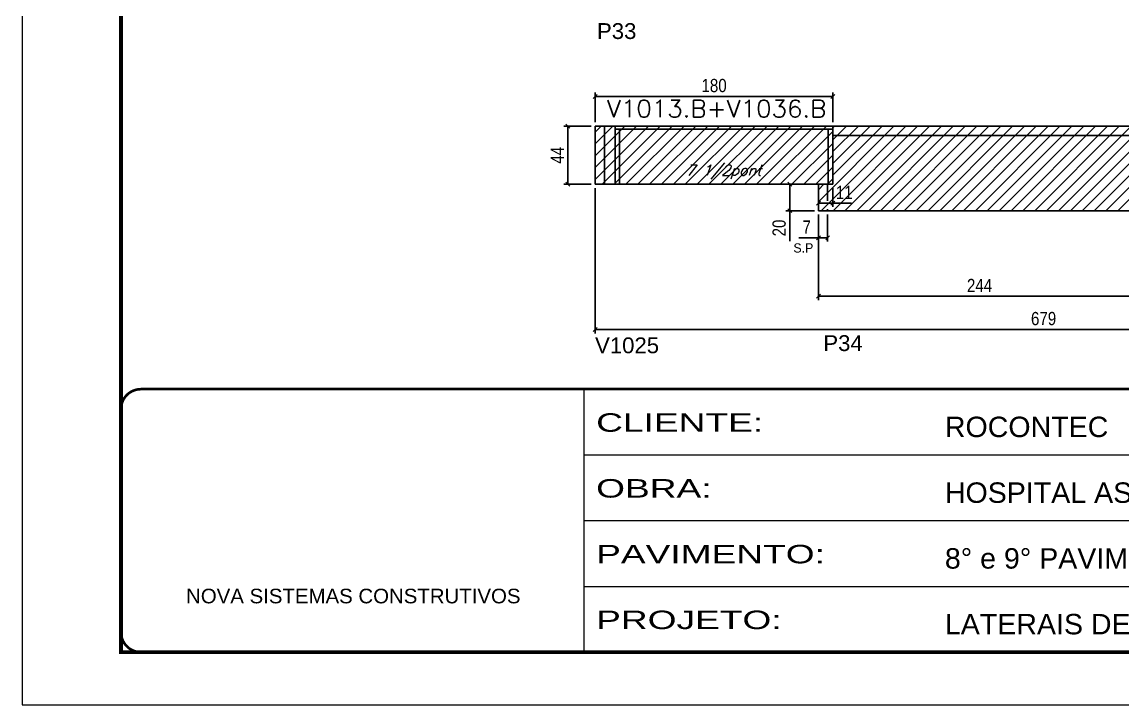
# Model space of a CAD drawing. Extents: x -20960 to -5926, y -2106 to 21915.
# Drawn here: x -10608 to -9775, y 16271 to 16788 of the extents above; entities that cross this region are included whole.
import ezdxf

# ---------------------------------------------------------------- set-up
doc = ezdxf.new("R2010")
doc.units = 0
for name, pattern in [('CONTINUO', [0]), ('DASHED', [0.75, 0.5, -0.25]), ('HIDDEN', [0.375, 0.25, -0.125])]:
    doc.linetypes.add(name, pattern=pattern)
for name, color, linetype in [('5', 5, 'Continuous'), ('COTA', 241, 'Continuous'), ('Painéis', 200, 'Continuous'), ('Reaproveitamento', 251, 'Continuous'), ('SARR_2.2x7', 40, 'Continuous'), ('SARR_3.5x7', 81, 'Continuous'), ('texto', 7, 'Continuous')]:
    doc.layers.add(name, color=color, linetype=linetype)
for name, color, linetype, lineweight in [('Folhas', 255, 'Continuous', 9), ('SARRAFO DE PRESSAO', 251, 'DASHED', 9), ('Texto Seção', 7, 'Continuous', 15)]:
    doc.layers.add(name, color=color, linetype=linetype, lineweight=lineweight)
doc.styles.add('ARIAL', font='arial.ttf')
doc.styles.add('COTA TECNICA', font='techl___.ttf', dxfattribs={"height": 10})
doc.styles.add('REGUA-120', font='ROMANS.shx', dxfattribs={"height": 15})
doc.styles.add('Romans', font='romans.shx')
doc.styles.add('ROMAS860', font='ROMAS860.SHX')
doc.styles.get("Standard").update_dxf_attribs({"font": 'arial.ttf'})
doc.styles.add('Tecnologia', font='')
doc.styles.get('Tecnologia').set_extended_font_data('Forgotten Futurist')
doc.dimstyles.new('PAINEL', dxfattribs={"dimtxt": 10, "dimasz": 3, "dimexe": 3, "dimexo": 3, "dimgap": 3, "dimtad": 1, "dimdec": 1, "dimzin": 12, "dimdsep": 46, "dimtxsty": 'COTA TECNICA', "dimblk1": 'OBLIQUE', "dimblk2": 'OBLIQUE', "dimsah": 1, "dimcen": 0.9, "dimclrd": 4, "dimclre": 4, "dimclrt": 240, "dimadec": 1, "dimazin": 3, "dimtfac": 1, "dimtdec": 1, "dimtmove": 0, "dimatfit": 3, "dimfxl": 1, "dimtolj": 1, "dimtzin": 12, "dimarcsym": 0})

# ---------------------------------------------------------------- blocks, each defined once
blk = doc.blocks.new('9999999999')
at = {"color": 30, "linetype": 'CONTINUO'}
for p, q in [((98564.56, 34230.21), (98564.56, 34429.45)), ((98564.56, 34379.64), (99583.98, 34379.64)), ((98564.56, 34329.83), (99487.98, 34329.83)), ((98564.56, 34280.02), (99487.98, 34280.02))]:
    blk.add_line(p, q, dxfattribs=at)
at = {"color": 30, "linetype": 'CONTINUO', "const_width": 2}
blk.add_lwpolyline([(99583.98, 34230.21), (99583.98, 34414.45, 0.414214), (99568.98, 34429.45), (98228.98, 34429.45, 0.414214), (98213.98, 34414.45), (98213.98, 34245.21, 0.414214), (98228.98, 34230.21), (99583.98, 34230.21)], format="xyb", dxfattribs=at)
at = {"layer": 'Folhas'}
blk.add_lwpolyline([(98138.98, 34190.21), (99623.98, 34190.21), (99623.98, 35240.21), (98138.98, 35240.21)], close=True, dxfattribs=at)
at = {"layer": 'Folhas', "color": 30, "const_width": 3}
blk.add_lwpolyline([(98213.98, 34230.21), (99583.98, 34230.21), (99583.98, 35200.21), (98213.98, 35200.21)], close=True, dxfattribs=at)
at = {"color": 7, "linetype": 'Continuous', "ltscale": 5, "style": 'ARIAL'}
for s, height, p in [('ROCONTEC', 15.483, (98837.68, 34393.13)), ('HOSPITAL ASSUNÇÃO', 15.4829, (98837.68, 34343.32)), ('8° e 9° PAVIMENTO', 15.4829, (98837.68, 34293.51)), ('NOVA SISTEMAS CONSTRUTIVOS', 11.0592, (98263.19, 34267.21)), ('LATERAIS DE VIGAS', 15.4829, (98837.68, 34243.7))]:
    blk.add_text(s, height=height, dxfattribs=at).set_placement(p)
at = {"layer": 'Folhas', "color": 7, "style": 'Tecnologia', "width": 1.5}
for s, p in [('CLIENTE:', (98573.65, 34397.17)), ('OBRA:', (98573.65, 34347.31)), ('PAVIMENTO:', (98573.65, 34297.5)), ('PROJETO:', (98573.65, 34247.69))]:
    blk.add_text(s, height=14, dxfattribs=at).set_placement(p)
blk = doc.blocks.new('_Oblique')
at = {"color": 0, "linetype": 'ByBlock', "lineweight": -2}
blk.add_line((-0.5, -0.5), (0.5, 0.5), dxfattribs=at)
blk = doc.blocks.new('*D6884')
at = {"layer": 'COTA', "color": 4, "linetype": 'ByBlock', "lineweight": -2, "transparency": 16777216}
for p, q in [((-10005.55, 16642.54), (-10005.55, 16577.78)), ((-9761.55, 16642.54), (-9761.55, 16577.78)), ((-10005.55, 16580.78), (-9761.55, 16580.78))]:
    blk.add_line(p, q, dxfattribs=at)
at = {"layer": 'Defpoints', "color": 0, "linetype": 'ByBlock', "transparency": 16777216}
for p in [(-10005.55, 16645.54), (-9761.55, 16645.54), (-9761.55, 16580.78)]:
    blk.add_point(p, dxfattribs=at)
at = {"layer": 'COTA', "color": 4, "linetype": 'ByBlock', "lineweight": -2, "transparency": 16777216, "xscale": 3, "yscale": 3, "zscale": 3, "rotation": 180}
blk.add_blockref('_Oblique', (-10005.55, 16580.78), dxfattribs=at)
at = {"layer": 'COTA', "color": 4, "linetype": 'ByBlock', "lineweight": -2, "transparency": 16777216, "xscale": 3, "yscale": 3, "zscale": 3}
blk.add_blockref('_Oblique', (-9761.55, 16580.78), dxfattribs=at)
at = {"layer": 'COTA', "color": 240, "linetype": 'ByBlock', "transparency": 16777216, "insert": (-9883.55, 16588.86), "char_height": 10, "attachment_point": 5, "style": 'COTA TECNICA'}
blk.add_mtext('\\A1;244', dxfattribs=at)
blk = doc.blocks.new('*D6891')
at = {"layer": 'COTA', "color": 4, "linetype": 'ByBlock', "lineweight": -2, "transparency": 16777216}
for p, q in [((-10005.55, 16642.53), (-10005.55, 16622.07)), ((-9998.55, 16642.53), (-9998.55, 16622.07)), ((-10005.55, 16625.07), (-10020.28, 16625.07)), ((-9998.55, 16625.07), (-10005.55, 16625.07))]:
    blk.add_line(p, q, dxfattribs=at)
at = {"layer": 'Defpoints', "color": 0, "linetype": 'ByBlock', "transparency": 16777216}
for p in [(-10005.55, 16645.53), (-9998.55, 16645.53), (-10005.55, 16625.07)]:
    blk.add_point(p, dxfattribs=at)
at = {"layer": 'COTA', "color": 4, "linetype": 'ByBlock', "lineweight": -2, "transparency": 16777216, "xscale": 3, "yscale": 3, "zscale": 3, "rotation": 180}
blk.add_blockref('_Oblique', (-10005.55, 16625.07), dxfattribs=at)
at = {"layer": 'COTA', "color": 4, "linetype": 'ByBlock', "lineweight": -2, "transparency": 16777216, "xscale": 3, "yscale": 3, "zscale": 3}
blk.add_blockref('_Oblique', (-9998.55, 16625.07), dxfattribs=at)
at = {"layer": 'COTA', "color": 240, "linetype": 'ByBlock', "transparency": 16777216, "insert": (-10014.41, 16633.14), "char_height": 10, "attachment_point": 5, "style": 'COTA TECNICA'}
blk.add_mtext('\\A1;7', dxfattribs=at)
blk = doc.blocks.new('*D6903')
at = {"layer": 'COTA', "color": 4, "lineweight": -2, "ltscale": 25, "transparency": 16777216}
for p, q in [((-10174.55, 16662.53), (-10174.55, 16552.61)), ((-9495.55, 16642.53), (-9495.55, 16552.61)), ((-10174.55, 16555.61), (-9495.55, 16555.61))]:
    blk.add_line(p, q, dxfattribs=at)
at = {"layer": 'Defpoints', "color": 0, "ltscale": 25, "transparency": 16777216}
for p in [(-10174.55, 16665.53), (-9495.55, 16645.53), (-9495.55, 16555.61)]:
    blk.add_point(p, dxfattribs=at)
at = {"layer": 'COTA', "color": 4, "lineweight": -2, "ltscale": 25, "transparency": 16777216, "xscale": 3, "yscale": 3, "zscale": 3, "rotation": 180}
blk.add_blockref('_Oblique', (-10174.55, 16555.61), dxfattribs=at)
at = {"layer": 'COTA', "color": 4, "lineweight": -2, "ltscale": 25, "transparency": 16777216, "xscale": 3, "yscale": 3, "zscale": 3}
blk.add_blockref('_Oblique', (-9495.55, 16555.61), dxfattribs=at)
at = {"layer": 'COTA', "color": 240, "ltscale": 25, "transparency": 16777216, "insert": (-9835.05, 16563.74), "char_height": 10, "attachment_point": 5, "style": 'COTA TECNICA'}
blk.add_mtext('\\A1;679', dxfattribs=at)
blk = doc.blocks.new('*D6910')
at = {"layer": 'COTA', "color": 4, "lineweight": -2, "ltscale": 25, "transparency": 16777216}
for p, q in [((-10005.55, 16662.54), (-10005.55, 16648.33)), ((-9994.55, 16662.54), (-9994.55, 16648.33)), ((-10005.55, 16651.33), (-9994.55, 16651.33)), ((-9994.55, 16651.33), (-9980.46, 16651.33))]:
    blk.add_line(p, q, dxfattribs=at)
at = {"layer": 'Defpoints', "color": 0, "ltscale": 25, "transparency": 16777216}
for p in [(-10005.55, 16665.54), (-9994.55, 16665.54), (-9994.55, 16651.33)]:
    blk.add_point(p, dxfattribs=at)
at = {"layer": 'COTA', "color": 4, "lineweight": -2, "ltscale": 25, "transparency": 16777216, "xscale": 3, "yscale": 3, "zscale": 3, "rotation": 180}
blk.add_blockref('_Oblique', (-10005.55, 16651.33), dxfattribs=at)
at = {"layer": 'COTA', "color": 4, "lineweight": -2, "ltscale": 25, "transparency": 16777216, "xscale": 3, "yscale": 3, "zscale": 3}
blk.add_blockref('_Oblique', (-9994.55, 16651.33), dxfattribs=at)
at = {"layer": 'COTA', "color": 240, "ltscale": 25, "transparency": 16777216, "insert": (-9986, 16659.39), "char_height": 10, "attachment_point": 5, "style": 'COTA TECNICA'}
blk.add_mtext('\\A1;11', dxfattribs=at)
blk = doc.blocks.new('*D6911')
at = {"layer": 'COTA', "color": 4, "lineweight": -2, "ltscale": 25, "transparency": 16777216}
for p, q in [((-10174.55, 16712.53), (-10174.55, 16735.12)), ((-10174.55, 16732.12), (-9994.55, 16732.12)), ((-9994.55, 16712.54), (-9994.55, 16735.12))]:
    blk.add_line(p, q, dxfattribs=at)
at = {"layer": 'Defpoints', "color": 0, "ltscale": 25, "transparency": 16777216}
for p in [(-9994.55, 16732.12), (-10174.55, 16709.53), (-9994.55, 16709.54)]:
    blk.add_point(p, dxfattribs=at)
at = {"layer": 'COTA', "color": 4, "lineweight": -2, "ltscale": 25, "transparency": 16777216, "xscale": 3, "yscale": 3, "zscale": 3, "rotation": 180}
blk.add_blockref('_Oblique', (-10174.55, 16732.12), dxfattribs=at)
at = {"layer": 'COTA', "color": 4, "lineweight": -2, "ltscale": 25, "transparency": 16777216, "xscale": 3, "yscale": 3, "zscale": 3}
blk.add_blockref('_Oblique', (-9994.55, 16732.12), dxfattribs=at)
at = {"layer": 'COTA', "color": 240, "ltscale": 25, "transparency": 16777216, "insert": (-10084.55, 16740.25), "char_height": 10, "attachment_point": 5, "style": 'COTA TECNICA'}
blk.add_mtext('\\A1;180', dxfattribs=at)
blk = doc.blocks.new('*D6896')
at = {"layer": 'COTA', "color": 4, "lineweight": -2, "ltscale": 25, "transparency": 16777216}
for p, q in [((-10177.55, 16709.53), (-10198.17, 16709.53)), ((-10195.17, 16709.53), (-10195.17, 16665.53)), ((-10177.55, 16665.53), (-10198.17, 16665.53))]:
    blk.add_line(p, q, dxfattribs=at)
at = {"layer": 'Defpoints', "color": 0, "ltscale": 25, "transparency": 16777216}
for p in [(-10174.55, 16709.53), (-10195.17, 16665.53), (-10174.55, 16665.53)]:
    blk.add_point(p, dxfattribs=at)
at = {"layer": 'COTA', "color": 4, "lineweight": -2, "ltscale": 25, "transparency": 16777216, "xscale": 3, "yscale": 3, "zscale": 3}
for p, rotation in [((-10195.17, 16709.53), 90), ((-10195.17, 16665.53), 270)]:
    blk.add_blockref('_Oblique', p, dxfattribs=dict(at, rotation=rotation))
at = {"layer": 'COTA', "color": 240, "ltscale": 25, "transparency": 16777216, "insert": (-10203.24, 16687.53), "char_height": 10, "attachment_point": 5, "rotation": 90, "style": 'COTA TECNICA'}
blk.add_mtext('\\A1;44', dxfattribs=at)
blk = doc.blocks.new('*D6874')
at = {"layer": 'COTA', "color": 4, "lineweight": -2, "ltscale": 25, "transparency": 16777216}
for p, q in [((-10008.55, 16665.54), (-10030.15, 16665.54)), ((-10027.15, 16665.54), (-10027.15, 16645.54)), ((-10008.55, 16645.54), (-10030.15, 16645.54)), ((-10027.15, 16645.54), (-10027.15, 16622.32))]:
    blk.add_line(p, q, dxfattribs=at)
at = {"layer": 'Defpoints', "color": 0, "ltscale": 25, "transparency": 16777216}
for p in [(-10005.55, 16665.54), (-10027.15, 16645.54), (-10005.55, 16645.54)]:
    blk.add_point(p, dxfattribs=at)
at = {"layer": 'COTA', "color": 4, "lineweight": -2, "ltscale": 25, "transparency": 16777216, "xscale": 3, "yscale": 3, "zscale": 3}
for p, rotation in [((-10027.15, 16665.54), 90), ((-10027.15, 16645.54), 270)]:
    blk.add_blockref('_Oblique', p, dxfattribs=dict(at, rotation=rotation))
at = {"layer": 'COTA', "color": 240, "ltscale": 25, "transparency": 16777216, "insert": (-10035.25, 16632.43), "char_height": 10, "attachment_point": 5, "rotation": 90, "style": 'COTA TECNICA'}
blk.add_mtext('\\A1;20', dxfattribs=at)

msp = doc.modelspace()

# ---------------------------------------------------------------- hatches: boundary and pattern name
at = {"layer": 'Reaproveitamento', "linetype": 'ByBlock'}
h = msp.add_hatch(dxfattribs=at)
h.set_pattern_fill('ANSI31', color=256, scale=2)
h.set_pattern_definition([(45, (-152443.2337, -7976.085), (-4.49012806, 4.49012806), [])])
h.paths.add_polyline_path([(-9994.55, 16665.54), (-9994.55, 16709.54), (-10174.55, 16709.53), (-10174.55, 16665.53)])
h = msp.add_hatch(dxfattribs=at)
h.set_pattern_fill('ANSI31', color=256, scale=2)
h.set_pattern_definition([(45, (-150871.7337, -11421.81), (-4.49012806, 4.49012806), [])])
h.paths.add_polyline_path([(-9994.55, 16709.53), (-9994.55, 16665.54), (-10005.55, 16665.54), (-10005.55, 16645.53), (-9761.55, 16645.53), (-9761.55, 16709.53)])

# ---------------------------------------------------------------- linework, layer by layer
at = {"layer": 'Painéis', "ltscale": 25}
for p, q in [((-9994.55, 16709.54), (-10174.55, 16709.53)), ((-10174.55, 16665.53), (-10174.55, 16709.53)), ((-9994.55, 16665.54), (-9994.55, 16709.54)), ((-9994.55, 16665.54), (-10174.55, 16665.53))]:
    msp.add_line(p, q, dxfattribs=at)
at = {"layer": 'Painéis', "linetype": 'ByBlock'}
for p, q in [((-9495.55, 16709.54), (-9994.55, 16709.53)), ((-10005.55, 16665.54), (-10005.55, 16645.53)), ((-10005.55, 16645.53), (-9495.55, 16645.53))]:
    msp.add_line(p, q, dxfattribs=at)
at = {"layer": 'SARR_2.2x7', "linetype": 'Continuous'}
for p, q in [((-10167.55, 16665.53), (-10167.55, 16709.53)), ((-9994.55, 16707.34), (-10159.55, 16707.33)), ((-9994.55, 16702.54), (-9761.55, 16702.54))]:
    msp.add_line(p, q, dxfattribs=at)
at = {"layer": 'SARR_2.2x7', "linetype": 'HIDDEN', "ltscale": 50}
msp.add_line((-9998.55, 16665.54), (-9998.55, 16645.53), dxfattribs=at)
at = {"layer": 'SARR_3.5x7'}
for p, q in [((-10159.55, 16665.53), (-10159.55, 16709.53)), ((-10156.05, 16665.53), (-10156.05, 16707.33)), ((-9998.05, 16665.54), (-9998.05, 16707.34))]:
    msp.add_line(p, q, dxfattribs=at)

# ---------------------------------------------------------------- block references
at = {"layer": 'SARRAFO DE PRESSAO', "color": 6, "linetype": 'ByBlock'}
msp.add_blockref('9999999999', (-108747.48, -17919.11), dxfattribs=at)

# ---------------------------------------------------------------- texts
at = {"layer": '5', "linetype": 'Continuous'}
for s, p in [('P33', (-10173.19, 16775.58)), ('V1025', (-10174.65, 16537.53)), ('P34', (-10001.81, 16539.21))]:
    msp.add_text(s, height=12, rotation=359.99996, dxfattribs=at).set_placement(p)
at = {"layer": 'texto', "color": 2, "insert": (-10077.32, 16674.85), "char_height": 8, "attachment_point": 5, "style": 'Romans'}
msp.add_mtext('{\\Q19;\\C256;7 1/2pont}', dxfattribs=at)
at = {"layer": 'texto', "color": 4, "insert": (-10016.94, 16617.25), "char_height": 7, "attachment_point": 5, "rotation": 359.99915, "style": 'ROMAS860'}
msp.add_mtext('S.P', dxfattribs=at)
at = {"layer": 'Texto Seção', "style": 'REGUA-120', "width": 1.05}
msp.add_text('V1013.B+V1036.B', height=13, dxfattribs=at).set_placement((-10165.64, 16716.34))

# ---------------------------------------------------------------- dimensions: what is measured, and where the dimension line sits
at = {"layer": 'COTA', "ltscale": 25}
for base, p1, p2, picture, middle in [((-9994.55, 16732.12), (-10174.55, 16709.53), (-9994.55, 16709.54), '*D6911', (-10084.55, 16740.25)), ((-9495.55, 16555.61), (-10174.55, 16665.53), (-9495.55, 16645.53), '*D6903', (-9835.05, 16563.74)), ((-9994.55, 16651.33), (-10005.55, 16665.54), (-9994.55, 16665.54), '*D6910', (-9986, 16659.39))]:
    dim = msp.add_linear_dim(base=base, p1=p1, p2=p2, dimstyle='PAINEL', dxfattribs=at)
    dim.commit()
    dim.dimension.update_dxf_attribs({"geometry": picture, "text_midpoint": middle})
for base, p1, p2, picture, middle in [((-10195.17, 16665.53), (-10174.55, 16709.53), (-10174.55, 16665.53), '*D6896', (-10203.24, 16687.53)), ((-10027.15, 16645.54), (-10005.55, 16665.54), (-10005.55, 16645.54), '*D6874', (-10035.25, 16632.43))]:
    dim = msp.add_linear_dim(base=base, p1=p1, p2=p2, angle=90, dimstyle='PAINEL', dxfattribs=at)
    dim.commit()
    dim.dimension.update_dxf_attribs({"geometry": picture, "text_midpoint": middle})
at = {"layer": 'COTA', "linetype": 'ByBlock'}
dim = msp.add_linear_dim(base=(-10005.55, 16625.07), p1=(-9998.55, 16645.53), p2=(-10005.55, 16645.53), dimstyle='PAINEL', dxfattribs=at)
dim.commit()
dim.dimension.update_dxf_attribs({"geometry": '*D6891', "text_midpoint": (-10014.41, 16633.14)})
dim = msp.add_linear_dim(base=(-9761.55, 16580.78), p1=(-10005.55, 16645.54), p2=(-9761.55, 16645.54), angle=180, dimstyle='PAINEL', dxfattribs=at)
dim.commit()
dim.dimension.update_dxf_attribs({"geometry": '*D6884', "text_midpoint": (-9883.55, 16588.86)})

doc.saveas('drawing.dxf')
